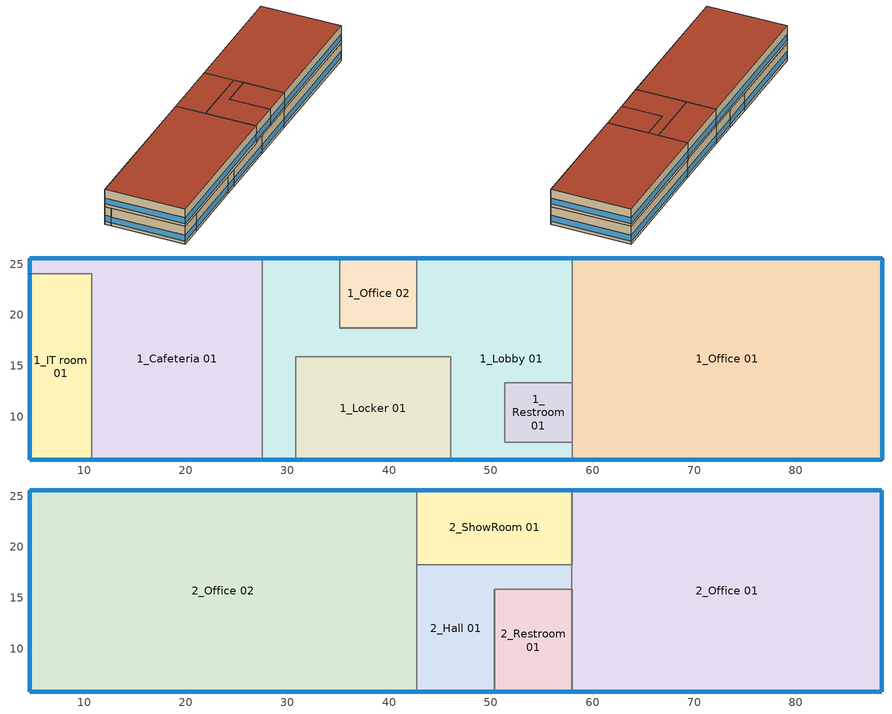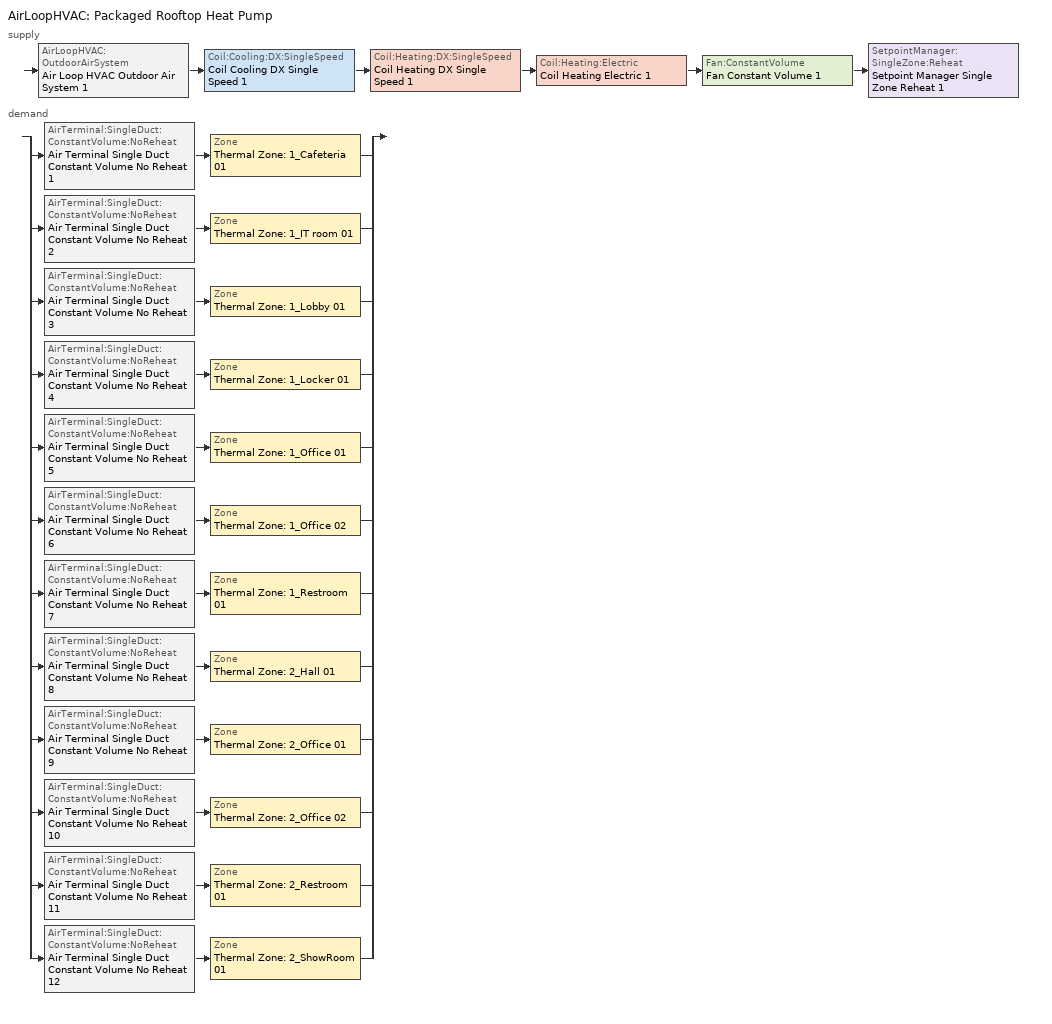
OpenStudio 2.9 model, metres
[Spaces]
1_Cafeteria 01
 floor ground: 27.5,25.58 27.5,5.77 10.73,5.77 10.73,24.06 4.64,24.06 4.64,25.58 z0
 wall outside: 10.73,5.77 27.5,5.77 / 27.5,25.58 4.64,25.58 4.64,24.06 z0:4.67
 wall to 1_IT room 01: 4.64,24.06 10.73,24.06 10.73,5.77 z0:4.67
 wall to 1_Lobby 01: 27.5,5.77 27.5,25.58 z0:4.67
 window: 10.76,5.77 27.47,5.77 / 27.47,25.58 4.66,25.58 z0.76:2.31; 4.64,25.56 4.64,24.09 z0.76:2.36
 roof outside: 27.5,5.77 27.5,25.58 4.64,25.58 4.64,24.06 10.73,24.06 10.73,5.77 z4.67
1_IT room 01
 floor ground: 10.73,24.06 10.73,5.77 4.64,5.77 4.64,24.06 z0
 wall outside: 4.64,24.06 4.64,5.77 10.73,5.77 z0:4.67
 window: 4.66,5.77 10.71,5.77 z0.76:2.32; 4.64,24.04 4.64,5.8 z0.76:2.31
 roof outside: 10.73,5.77 10.73,24.06 4.64,24.06 4.64,5.77 z4.67
1_Lobby 01
 floor ground: 57.98,25.58 57.98,13.37 51.37,13.37 51.37,7.47 57.98,7.47 57.98,5.77 46.04,5.77 46.04,15.88 30.8,15.88 30.8,5.77 27.5,5.77 27.5,25.58 35.12,25.58 35.12,18.73 42.74,18.73 42.74,25.58 z0
 wall outside: 46.04,5.77 57.98,5.77 / 27.5,5.77 30.8,5.77 / 35.12,25.58 27.5,25.58 / 57.98,25.58 42.74,25.58 z0:4.67
 wall to 1_Locker 01: 30.8,5.77 30.8,15.88 46.04,15.88 46.04,5.77 z0:4.67
 wall to 1_Office 02: 42.74,25.58 42.74,18.73 35.12,18.73 35.12,25.58 z0:4.67
 wall to 1_Office 01: 57.98,13.37 57.98,25.58 / 57.98,5.77 57.98,7.47 z0:4.67
 wall to 1_Restroom 01: 57.98,7.47 51.37,7.47 51.37,13.37 57.98,13.37 z0:4.67
 window: 57.95,25.58 42.76,25.58 / 46.07,5.77 57.95,5.77 / 35.09,25.58 27.52,25.58 z0.76:2.31; 27.52,5.77 30.78,5.77 z0.76:2.33
 roof outside: 57.98,5.77 57.98,7.47 51.37,7.47 51.37,13.37 57.98,13.37 57.98,25.58 42.74,25.58 42.74,18.73 35.12,18.73 35.12,25.58 27.5,25.58 27.5,5.77 30.8,5.77 30.8,15.88 46.04,15.88 46.04,5.77 z4.67
1_Locker 01
 floor ground: 46.04,15.88 46.04,5.77 30.8,5.77 30.8,15.88 z0
 wall outside: 30.8,5.77 46.04,5.77 z0:4.67
 window: 30.83,5.77 46.02,5.77 z0.76:2.31
 roof outside: 46.04,5.77 46.04,15.88 30.8,15.88 30.8,5.77 z4.67
1_Office 01
 floor ground: 88.46,25.58 88.46,5.77 57.98,5.77 57.98,25.58 z0
 wall outside: 57.98,5.77 88.46,5.77 88.46,25.58 57.98,25.58 z0:4.67
 wall to 1_Restroom 01: 57.98,13.37 57.98,7.47 z0:4.67
 window: 88.43,25.58 58,25.58 / 58,5.77 88.43,5.77 z0.76:2.3; 88.46,5.8 88.46,25.56 z0.76:2.31
1_Restroom 01
 floor ground: 57.98,13.37 57.98,7.47 51.37,7.47 51.37,13.37 z0
 roof outside: 57.98,7.47 57.98,13.37 51.37,13.37 51.37,7.47 z4.67
1_Office 02
 floor ground: 42.74,25.58 42.74,18.73 35.12,18.73 35.12,25.58 z0
 wall outside: 42.74,25.58 35.12,25.58 z0:4.67
 window: 42.71,25.58 35.14,25.58 z0.76:2.31
 roof outside: 42.74,18.73 42.74,25.58 35.12,25.58 35.12,18.73 z4.67
2_Office 02
 floor ground: 42.74,25.58 42.74,5.77 4.64,5.77 4.64,25.58 z4.67
 wall outside: 42.74,25.58 4.64,25.58 4.64,5.77 42.74,5.77 z4.67:9.25
 wall to 2_ShowRoom 01: 42.74,18.27 42.74,25.58 z4.67:9.25
 wall to 2_Hall 01: 42.74,5.77 42.74,18.27 z4.67:9.25
 window: 4.64,25.56 4.64,5.8 z5.43:6.95; 4.66,5.77 42.71,5.77 / 42.71,25.58 4.66,25.58 z5.43:6.94
 roof outside: 42.74,5.77 42.74,25.58 4.64,25.58 4.64,5.77 z9.25
2_Hall 01
 floor ground: 57.98,18.27 57.98,15.83 50.36,15.83 50.36,5.77 42.74,5.77 42.74,18.27 z4.67
 wall outside: 42.74,5.77 50.36,5.77 z4.67:9.25
 wall to 2_ShowRoom 01: 57.98,18.27 42.74,18.27 z4.67:9.25
 wall to 2_Office 01: 57.98,15.83 57.98,18.27 z4.67:9.25
 wall to 2_Restroom 01: 50.36,5.77 50.36,15.83 57.98,15.83 z4.67:9.25
 window: 42.76,5.77 50.33,5.77 z5.43:6.95
 roof outside: 50.36,5.77 50.36,15.83 57.98,15.83 57.98,18.27 42.74,18.27 42.74,5.77 z9.25
2_Restroom 01
 floor ground: 57.98,15.83 57.98,5.77 50.36,5.77 50.36,15.83 z4.67
 wall outside: 50.36,5.77 57.98,5.77 z4.67:9.25
 wall to 2_Office 01: 57.98,5.77 57.98,15.83 z4.67:9.25
 window: 50.38,5.77 57.95,5.77 z5.43:6.95
 roof outside: 57.98,5.77 57.98,15.83 50.36,15.83 50.36,5.77 z9.25
2_Office 01
 floor to 1_Office 01: 88.46,25.58 88.46,5.77 57.98,5.77 57.98,25.58 z4.67
 wall outside: 57.98,5.77 88.46,5.77 88.46,25.58 57.98,25.58 z4.67:9.25
 wall to 2_ShowRoom 01: 57.98,25.58 57.98,18.27 z4.67:9.25
 window: 88.46,5.8 88.46,25.56 z5.43:6.95; 58,5.77 88.43,5.77 / 88.43,25.58 58,25.58 z5.43:6.94
 roof outside: 88.46,5.77 88.46,25.58 57.98,25.58 57.98,5.77 z9.25
2_ShowRoom 01
 floor ground: 57.98,25.58 57.98,18.27 42.74,18.27 42.74,25.58 z4.67
 wall outside: 57.98,25.58 42.74,25.58 z4.67:9.25
 window: 57.95,25.58 42.76,25.58 z5.43:6.95
 roof outside: 57.98,18.27 57.98,25.58 42.74,25.58 42.74,18.27 z9.25
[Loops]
AirLoopHVAC 'Packaged Rooftop Heat Pump'
 supply: AirLoopHVAC:OutdoorAirSystem 'Air Loop HVAC Outdoor Air System 1' > Coil:Cooling:DX:SingleSpeed 'Coil Cooling DX Single Speed 1' > Coil:Heating:DX:SingleSpeed 'Coil Heating DX Single Speed 1' > Coil:Heating:Electric 'Coil Heating Electric 1' > Fan:ConstantVolume 'Fan Constant Volume 1' > SetpointManager:SingleZone:Reheat 'Setpoint Manager Single Zone Reheat 1'
 demand: split
  | AirTerminal:SingleDuct:ConstantVolume:NoReheat 'Air Terminal Single Duct Constant Volume No Reheat 1' > Zone 'Thermal Zone: 1_Cafeteria 01'
  | AirTerminal:SingleDuct:ConstantVolume:NoReheat 'Air Terminal Single Duct Constant Volume No Reheat 2' > Zone 'Thermal Zone: 1_IT room 01'
  | AirTerminal:SingleDuct:ConstantVolume:NoReheat 'Air Terminal Single Duct Constant Volume No Reheat 3' > Zone 'Thermal Zone: 1_Lobby 01'
  | AirTerminal:SingleDuct:ConstantVolume:NoReheat 'Air Terminal Single Duct Constant Volume No Reheat 4' > Zone 'Thermal Zone: 1_Locker 01'
  | AirTerminal:SingleDuct:ConstantVolume:NoReheat 'Air Terminal Single Duct Constant Volume No Reheat 5' > Zone 'Thermal Zone: 1_Office 01'
  | AirTerminal:SingleDuct:ConstantVolume:NoReheat 'Air Terminal Single Duct Constant Volume No Reheat 6' > Zone 'Thermal Zone: 1_Office 02'
  | AirTerminal:SingleDuct:ConstantVolume:NoReheat 'Air Terminal Single Duct Constant Volume No Reheat 7' > Zone 'Thermal Zone: 1_Restroom 01'
  | AirTerminal:SingleDuct:ConstantVolume:NoReheat 'Air Terminal Single Duct Constant Volume No Reheat 8' > Zone 'Thermal Zone: 2_Hall 01'
  | AirTerminal:SingleDuct:ConstantVolume:NoReheat 'Air Terminal Single Duct Constant Volume No Reheat 9' > Zone 'Thermal Zone: 2_Office 01'
  | AirTerminal:SingleDuct:ConstantVolume:NoReheat 'Air Terminal Single Duct Constant Volume No Reheat 10' > Zone 'Thermal Zone: 2_Office 02'
  | AirTerminal:SingleDuct:ConstantVolume:NoReheat 'Air Terminal Single Duct Constant Volume No Reheat 11' > Zone 'Thermal Zone: 2_Restroom 01'
  | AirTerminal:SingleDuct:ConstantVolume:NoReheat 'Air Terminal Single Duct Constant Volume No Reheat 12' > Zone 'Thermal Zone: 2_ShowRoom 01'
[Building]
Building 1: Space Type=189.1-2009 - Office - ClosedOffice - CZ1-3 1; Default Construction Set=189.1-2009 - CZ5 - Office
[Site]
Columbia Metro Arpt: Latitude {deg}=33.95; Longitude {deg}=-81.12; Time Zone {hr}=-5; Elevation {m}=65
[ClimateZones]
Climate Zone Institution Name 1=ASHRAE; Climate Zone Document Name 1=ANSI/ASHRAE Standard 169; Climate Zone Document Year 1=2006; Climate Zone Institution Name 2=CEC; Climate Zone Document Name 2=California Climate Zone Descriptions; Climate Zone Document Year 2=1995
[SizingPeriod:DesignDay] Barometric Pressure {Pa}=100547; Sky Clearness=0; Rain Indicator=0; Snow Indicator=0; Day of Month=21; Daylight Saving Time Indicator=0; Dry-Bulb Temperature Range Modifier Type=DefaultMultipliers
Name | Maximum Dry-Bulb Temperature {C} | Daily Dry-Bulb Temperature Range {deltaC} | Humidity Indicating Conditions at Maximum Dry-Bulb | Wind Speed {m/s} | Wind Direction {deg} | Month | Day Type | Humidity Indicating Type | Solar Model Indicator | ASHRAE Taub | ASHRAE Taud
Columbia Metro Arpt Ann Htg 99.6% Condns DB | -5.5 | 0 | -5.5 | 1.9 | 270 | 1 | WinterDesignDay | Wetbulb | ASHRAEClearSky
Columbia Metro Arpt Ann Hum_n 99.6% Condns DP=>MCDB | 0.6 | 0 | -14.9 | 1.9 | 270 | 1 | WinterDesignDay | Dewpoint | ASHRAEClearSky
Columbia Metro Arpt Ann Htg Wind 99.6% Condns WS=>MCDB | 9.5 | 0 | 9.5 | 10.6 | 270 | 1 | WinterDesignDay | Wetbulb | ASHRAEClearSky
Columbia Metro Arpt Ann Clg .4% Condns DB=>MWB | 36.1 | 11.1 | 24.1 | 3.9 | 240 | 7 | SummerDesignDay | Wetbulb | ASHRAETau | 0.566 | 1.764
Columbia Metro Arpt Ann Clg .4% Condns WB=>MDB | 32.2 | 11.1 | 25.8 | 3.9 | 240 | 7 | SummerDesignDay | Wetbulb | ASHRAETau | 0.566 | 1.764
Columbia Metro Arpt Ann Clg .4% Condns DP=>MDB | 27.8 | 11.1 | 24.2 | 3.9 | 240 | 7 | SummerDesignDay | Dewpoint | ASHRAETau | 0.566 | 1.764
Columbia Metro Arpt Ann Clg .4% Condns Enth=>MDB | 32.5 | 11.1 | 79700 | 3.9 | 240 | 7 | SummerDesignDay | Enthalpy | ASHRAETau | 0.566 | 1.764
[DefaultConstructionSet] Interior Partition Construction=Interior Partition
Name | Default Exterior Surface Constructions | Default Interior Surface Constructions | Default Ground Contact Surface Constructions | Default Exterior SubSurface Constructions | Default Interior SubSurface Constructions
189.1-2009 - CZ1 - Office | Default Surface Constructions 1 | Default Surface Constructions 2 | Default Surface Constructions 3 | Default Sub Surface Constructions 1 | Default Sub Surface Constructions 2
189.1-2009 - CZ5 - Office | Default Surface Constructions 13 | Default Surface Constructions 14 | Default Surface Constructions 15 | Default Sub Surface Constructions 9 | Default Sub Surface Constructions 10
[DefaultSurfaceConstructions]
Name | Floor Construction | Wall Construction | Roof Ceiling Construction
Default Surface Constructions 1 | ExtSlabCarpet 4in ClimateZone 1-8 | ASHRAE 189.1-2009 ExtWall Mass ClimateZone 1 | ASHRAE 189.1-2009 ExtRoof IEAD ClimateZone 1
Default Surface Constructions 2; Default Surface Constructions 14 | Interior Floor | Interior Wall | Interior Ceiling
Default Surface Constructions 3; Default Surface Constructions 15 | ExtSlabCarpet 4in ClimateZone 1-8 | ExtSlabCarpet 4in ClimateZone 1-8 | ExtSlabCarpet 4in ClimateZone 1-8
Default Surface Constructions 13 | ExtSlabCarpet 4in ClimateZone 1-8 | ASHRAE 189.1-2009 ExtWall Mass ClimateZone 5 | ASHRAE 189.1-2009 ExtRoof IEAD ClimateZone 2-5
[Construction]
ExtSlabCarpet 4in ClimateZone 1-8: MAT-CC05 4 HW CONCRETE, CP02 CARPET PAD
ASHRAE 189.1-2009 ExtWall Mass ClimateZone 1: 1IN Stucco, 8IN Concrete HW, Wall Insulation [31], 1/2IN Gypsum
ASHRAE 189.1-2009 ExtRoof IEAD ClimateZone 1: Roof Membrane, Roof Insulation [18], Metal Decking
Interior Floor: F16 Acoustic tile, F05 Ceiling air space resistance, M11 100mm lightweight concrete
Interior Wall: G01a 19mm gypsum board, F04 Wall air space resistance, G01a 19mm gypsum board
Interior Ceiling: M11 100mm lightweight concrete, F05 Ceiling air space resistance, F16 Acoustic tile
ASHRAE 189.1-2009 ExtWindow ClimateZone 1: Theoretical Glass [167]
Exterior Door: F08 Metal surface, I01 25mm insulation board
Interior Window: Clear 3mm
Interior Door; Interior Partition: G05 25mm wood
ASHRAE 189.1-2009 ExtRoof IEAD ClimateZone 2-5: Roof Membrane, Roof Insulation [21], Metal Decking
ASHRAE 189.1-2009 ExtWindow ClimateZone 4-5: Theoretical Glass [207]
ASHRAE 189.1-2009 ExtWall Mass ClimateZone 5: 1IN Stucco, 8IN Concrete HW, Wall Insulation [40], 1/2IN Gypsum
[Material] Thermal Absorptance=0.9
Name | Roughness | Thickness {m} | Conductivity {W/m-K} | Density {kg/m3} | Specific Heat {J/kg-K} | Solar Absorptance | Visible Absorptance
MAT-CC05 4 HW CONCRETE | Rough | 0.1016 | 1.311 | 2240 | 836.8 | 0.85 | 0.85
1IN Stucco | Smooth | 0.0253 | 0.6918 | 1858 | 837 | 0.92 | 0.92
8IN Concrete HW | MediumRough | 0.2033 | 1.7296 | 2243 | 837 | 0.65 | 0.65
Wall Insulation [31] | MediumRough | 0.0337 | 0.0432 | 91 | 837 | 0.5 | 0.5
1/2IN Gypsum | Smooth | 0.0127 | 0.16 | 784.9 | 830 | 0.4 | 0.4
Roof Membrane | VeryRough | 0.0095 | 0.16 | 1121.29 | 1460 | 0.7 | 0.7
Roof Insulation [18] | MediumRough | 0.1693 | 0.049 | 265 | 836.8 | 0.7 | 0.7
Metal Decking | MediumSmooth | 0.0015 | 45.006 | 7680 | 418.4 | 0.6 | 0.6
F16 Acoustic tile | MediumSmooth | 0.0191 | 0.06 | 368 | 590 | 0.3 | 0.3
M11 100mm lightweight concrete | MediumRough | 0.1016 | 0.53 | 1280 | 840 | 0.5 | 0.5
G01a 19mm gypsum board | MediumSmooth | 0.019 | 0.16 | 800 | 1090 | 0.4 | 0.4
F08 Metal surface | Smooth | 0.0008 | 45.28 | 7824 | 500 | 0.7 | 0.7
I01 25mm insulation board | MediumRough | 0.0254 | 0.03 | 43 | 1210 | 0.6 | 0.6
G05 25mm wood | MediumSmooth | 0.0254 | 0.15 | 608 | 1630 | 0.5 | 0.5
Roof Insulation [21] | MediumRough | 0.2105 | 0.049 | 265 | 836.8 | 0.7 | 0.7
Wall Insulation [40] | MediumRough | 0.0794 | 0.0432 | 91 | 837 | 0.5 | 0.5
[Material:NoMass]
CP02 CARPET PAD: Roughness=Smooth; Thermal Resistance {m2-K/W}=0.1; Thermal Absorptance=0.9; Solar Absorptance=0.8; Visible Absorptance=0.8
[Material:AirGap]
Name | Thermal Resistance {m2-K/W}
F05 Ceiling air space resistance | 0.18
F04 Wall air space resistance | 0.15
[DefaultSubSurfaceConstructions]
Name | Fixed Window Construction | Operable Window Construction | Door Construction | Tubular Daylight Dome Construction | Tubular Daylight Diffuser Construction
Default Sub Surface Constructions 1 | ASHRAE 189.1-2009 ExtWindow ClimateZone 1 | ASHRAE 189.1-2009 ExtWindow ClimateZone 1 | Exterior Door | Interior Window | Interior Window
Default Sub Surface Constructions 2; Default Sub Surface Constructions 10 | Interior Window | Interior Window | Interior Door
Default Sub Surface Constructions 9 | ASHRAE 189.1-2009 ExtWindow ClimateZone 4-5 | ASHRAE 189.1-2009 ExtWindow ClimateZone 4-5 | Exterior Door | Interior Window | Interior Window
[WindowMaterial:Glazing] Optical Data Type=SpectralAverage; Thickness {m}=0.003; Back Side Solar Reflectance at Normal Incidence=0; Back Side Visible Reflectance at Normal Incidence=0; Infrared Transmittance at Normal Incidence=0; Dirt Correction Factor for Solar and Visible Transmittance=1; Solar Diffusing=No
Name | Solar Transmittance at Normal Incidence | Front Side Solar Reflectance at Normal Incidence | Visible Transmittance at Normal Incidence | Front Side Visible Reflectance at Normal Incidence | Front Side Infrared Hemispherical Emissivity | Back Side Infrared Hemispherical Emissivity | Conductivity {W/m-K}
Theoretical Glass [167] | 0.2374 | 0.7126 | 0.2512 | 0.6988 | 0.985 | 0.985 | 2.1073
Clear 3mm | 0.837 | 0.075 | 0.898 | 0.081 | 0.84 | 0.84 | 0.9
Theoretical Glass [207] | 0.3311 | 0.6189 | 0.44 | 0.51 | 0.9 | 0.9 | 0.0133
[WindowMaterial:Blind]
Window Material Blind 1: Slat Width {m}=0.025; Slat Separation {m}=0.01875; Front Side Slat Beam Solar Reflectance=0.5; Back Side Slat Beam Solar Reflectance=0.5; Front Side Slat Diffuse Solar Reflectance=0.5; Back Side Slat Diffuse Solar Reflectance=0.5; Slat Beam Visible Transmittance=0
[SpaceType] Standards Building Type=Office
Name | Default Schedule Set | Design Specification Outdoor Air Object | Standards Space Type
189.1-2009 - Office - BreakRoom - CZ1-3 | 189.1-2009 - Office - BreakRoom - CZ1-3 Schedule Set | 189.1-2009 - Office - BreakRoom - CZ1-3 Ventilation | BreakRoom
189.1-2009 - Office - ClosedOffice - CZ1-3; 189.1-2009 - Office - ClosedOffice - CZ1-3 1 | 189.1-2009 - Office - ClosedOffice - CZ1-3 Schedule Set | 189.1-2009 - Office - ClosedOffice - CZ1-3 Ventilation | ClosedOffice
189.1-2009 - Office - Conference - CZ1-3 | 189.1-2009 - Office - Conference - CZ1-3 Schedule Set | 189.1-2009 - Office - Conference - CZ1-3 Ventilation | Conference
189.1-2009 - Office - Corridor - CZ1-3 | 189.1-2009 - Office - Corridor - CZ1-3 Schedule Set | 189.1-2009 - Office - Corridor - CZ1-3 Ventilation | Corridor
189.1-2009 - Office - IT_Room - CZ1-3 | 189.1-2009 - Office - IT_Room - CZ1-3 Schedule Set | 189.1-2009 - Office - IT_Room - CZ1-3 Ventilation | IT_Room
189.1-2009 - Office - Lobby - CZ1-3 | 189.1-2009 - Office - Lobby - CZ1-3 Schedule Set | 189.1-2009 - Office - Lobby - CZ1-3 Ventilation | Lobby
189.1-2009 - Office - OpenOffice - CZ1-3 | 189.1-2009 - Office - OpenOffice - CZ1-3 Schedule Set | 189.1-2009 - Office - OpenOffice - CZ1-3 Ventilation | OpenOffice
189.1-2009 - Office - Restroom - CZ1-3 | 189.1-2009 - Office - Restroom - CZ1-3 Schedule Set | 189.1-2009 - Office - Restroom - CZ1-3 Ventilation | Restroom
189.1-2009 - Office - Vending - CZ1-3 | 189.1-2009 - Office - Vending - CZ1-3 Schedule Set | 189.1-2009 - Office - Vending - CZ1-3 Ventilation | Vending
[DefaultScheduleSet] People Activity Level Schedule=Office Activity; Lighting Schedule=Office Bldg Light; Electric Equipment Schedule=Office Bldg Equip; Infiltration Schedule=Office Infil Quarter On
Name | Number of People Schedule
189.1-2009 - Office - BreakRoom - CZ1-3 Schedule Set; 189.1-2009 - Office - Conference - CZ1-3 Schedule Set; 189.1-2009 - Office - IT_Room - CZ1-3 Schedule Set; 189.1-2009 - Office - Lobby - CZ1-3 Schedule Set; 189.1-2009 - Office - Restroom - CZ1-3 Schedule Set; 189.1-2009 - Office - Vending - CZ1-3 Schedule Set | Office Misc Occ
189.1-2009 - Office - ClosedOffice - CZ1-3 Schedule Set; 189.1-2009 - Office - Corridor - CZ1-3 Schedule Set; 189.1-2009 - Office - OpenOffice - CZ1-3 Schedule Set | Office Work Occ
[Lights:Definition] Design Level Calculation Method=Watts/Area
Name | Watts per Space Floor Area {W/m2}
189.1-2009 - Office - BreakRoom - CZ1-3 Lights Definition | 11.625
189.1-2009 - Office - ClosedOffice - CZ1-3 Lights Definition; 189.1-2009 - Office - IT_Room - CZ1-3 Lights Definition; 189.1-2009 - Office - OpenOffice - CZ1-3 Lights Definition | 10.6563
189.1-2009 - Office - Conference - CZ1-3 Lights Definition; 189.1-2009 - Office - Lobby - CZ1-3 Lights Definition | 12.5938
189.1-2009 - Office - Corridor - CZ1-3 Lights Definition; 189.1-2009 - Office - Vending - CZ1-3 Lights Definition | 4.84376
189.1-2009 - Office - Restroom - CZ1-3 Lights Definition | 8.71877
[Lights]
Name | Lights Definition | Space or SpaceType
189.1-2009 - Office - BreakRoom - CZ1-3 Lights | 189.1-2009 - Office - BreakRoom - CZ1-3 Lights Definition | 189.1-2009 - Office - BreakRoom - CZ1-3
189.1-2009 - Office - ClosedOffice - CZ1-3 Lights | 189.1-2009 - Office - ClosedOffice - CZ1-3 Lights Definition | 189.1-2009 - Office - ClosedOffice - CZ1-3
189.1-2009 - Office - Conference - CZ1-3 Lights | 189.1-2009 - Office - Conference - CZ1-3 Lights Definition | 189.1-2009 - Office - Conference - CZ1-3
189.1-2009 - Office - Corridor - CZ1-3 Lights | 189.1-2009 - Office - Corridor - CZ1-3 Lights Definition | 189.1-2009 - Office - Corridor - CZ1-3
189.1-2009 - Office - IT_Room - CZ1-3 Lights | 189.1-2009 - Office - IT_Room - CZ1-3 Lights Definition | 189.1-2009 - Office - IT_Room - CZ1-3
189.1-2009 - Office - Lobby - CZ1-3 Lights | 189.1-2009 - Office - Lobby - CZ1-3 Lights Definition | 189.1-2009 - Office - Lobby - CZ1-3
189.1-2009 - Office - OpenOffice - CZ1-3 Lights | 189.1-2009 - Office - OpenOffice - CZ1-3 Lights Definition | 189.1-2009 - Office - OpenOffice - CZ1-3
189.1-2009 - Office - Restroom - CZ1-3 Lights | 189.1-2009 - Office - Restroom - CZ1-3 Lights Definition | 189.1-2009 - Office - Restroom - CZ1-3
189.1-2009 - Office - Vending - CZ1-3 Lights | 189.1-2009 - Office - Vending - CZ1-3 Lights Definition | 189.1-2009 - Office - Vending - CZ1-3
189.1-2009 - Office - ClosedOffice - CZ1-3 Lights 1 | 189.1-2009 - Office - ClosedOffice - CZ1-3 Lights Definition | 189.1-2009 - Office - ClosedOffice - CZ1-3 1
[DesignSpecification:OutdoorAir] Outdoor Air Method=Sum
Name | Outdoor Air Flow per Person {m3/s-person} | Outdoor Air Flow per Floor Area {m3/s-m2}
189.1-2009 - Office - BreakRoom - CZ1-3 Ventilation; 189.1-2009 - Office - Lobby - CZ1-3 Ventilation | 0.00707921
189.1-2009 - Office - ClosedOffice - CZ1-3 Ventilation; 189.1-2009 - Office - Conference - CZ1-3 Ventilation; 189.1-2009 - Office - OpenOffice - CZ1-3 Ventilation | 0.00943895
189.1-2009 - Office - Corridor - CZ1-3 Ventilation; 189.1-2009 - Office - IT_Room - CZ1-3 Ventilation; 189.1-2009 - Office - Vending - CZ1-3 Ventilation |  | 0.000254
189.1-2009 - Office - Restroom - CZ1-3 Ventilation |  | 0.0048768
[People:Definition] Number of People Calculation Method=People/Area; Fraction Radiant=0.3
Name | People per Space Floor Area {person/m2}
189.1-2009 - Office - BreakRoom - CZ1-3 People Definition; 189.1-2009 - Office - Conference - CZ1-3 People Definition | 0.538196
189.1-2009 - Office - ClosedOffice - CZ1-3 People Definition | 0.0511286
189.1-2009 - Office - Corridor - CZ1-3 People Definition; 189.1-2009 - Office - Vending - CZ1-3 People Definition | 0.0107639
189.1-2009 - Office - IT_Room - CZ1-3 People Definition | 0.0538196
189.1-2009 - Office - Lobby - CZ1-3 People Definition; 189.1-2009 - Office - Restroom - CZ1-3 People Definition | 0.107639
189.1-2009 - Office - OpenOffice - CZ1-3 People Definition | 0.0565105
[People]
Name | People Definition | Space or SpaceType | Multiplier
189.1-2009 - Office - BreakRoom - CZ1-3 People | 189.1-2009 - Office - BreakRoom - CZ1-3 People Definition | 189.1-2009 - Office - BreakRoom - CZ1-3
189.1-2009 - Office - ClosedOffice - CZ1-3 People | 189.1-2009 - Office - ClosedOffice - CZ1-3 People Definition | 189.1-2009 - Office - ClosedOffice - CZ1-3
189.1-2009 - Office - Conference - CZ1-3 People | 189.1-2009 - Office - Conference - CZ1-3 People Definition | 189.1-2009 - Office - Conference - CZ1-3
189.1-2009 - Office - Corridor - CZ1-3 People | 189.1-2009 - Office - Corridor - CZ1-3 People Definition | 189.1-2009 - Office - Corridor - CZ1-3
189.1-2009 - Office - IT_Room - CZ1-3 People | 189.1-2009 - Office - IT_Room - CZ1-3 People Definition | 189.1-2009 - Office - IT_Room - CZ1-3
189.1-2009 - Office - Lobby - CZ1-3 People | 189.1-2009 - Office - Lobby - CZ1-3 People Definition | 189.1-2009 - Office - Lobby - CZ1-3
189.1-2009 - Office - OpenOffice - CZ1-3 People | 189.1-2009 - Office - OpenOffice - CZ1-3 People Definition | 189.1-2009 - Office - OpenOffice - CZ1-3
189.1-2009 - Office - Restroom - CZ1-3 People | 189.1-2009 - Office - Restroom - CZ1-3 People Definition | 189.1-2009 - Office - Restroom - CZ1-3
189.1-2009 - Office - Vending - CZ1-3 People | 189.1-2009 - Office - Vending - CZ1-3 People Definition | 189.1-2009 - Office - Vending - CZ1-3
189.1-2009 - Office - ClosedOffice - CZ1-3 People 1 | 189.1-2009 - Office - ClosedOffice - CZ1-3 People Definition | 189.1-2009 - Office - ClosedOffice - CZ1-3 1 | 1
[SpaceInfiltration:DesignFlowRate] Design Flow Rate Calculation Method=Flow/ExteriorArea; Flow per Exterior Surface Area {m3/s-m2}=0.00030226
Name | Space or SpaceType
189.1-2009 - Office - BreakRoom - CZ1-3 Infiltration | 189.1-2009 - Office - BreakRoom - CZ1-3
189.1-2009 - Office - ClosedOffice - CZ1-3 Infiltration | 189.1-2009 - Office - ClosedOffice - CZ1-3
189.1-2009 - Office - Conference - CZ1-3 Infiltration | 189.1-2009 - Office - Conference - CZ1-3
189.1-2009 - Office - Corridor - CZ1-3 Infiltration | 189.1-2009 - Office - Corridor - CZ1-3
189.1-2009 - Office - IT_Room - CZ1-3 Infiltration | 189.1-2009 - Office - IT_Room - CZ1-3
189.1-2009 - Office - Lobby - CZ1-3 Infiltration | 189.1-2009 - Office - Lobby - CZ1-3
189.1-2009 - Office - OpenOffice - CZ1-3 Infiltration | 189.1-2009 - Office - OpenOffice - CZ1-3
189.1-2009 - Office - Restroom - CZ1-3 Infiltration | 189.1-2009 - Office - Restroom - CZ1-3
189.1-2009 - Office - Vending - CZ1-3 Infiltration | 189.1-2009 - Office - Vending - CZ1-3
189.1-2009 - Office - ClosedOffice - CZ1-3 Infiltration 1 | 189.1-2009 - Office - ClosedOffice - CZ1-3 1
[ElectricEquipment:Definition] Design Level Calculation Method=Watts/Area
Name | Watts per Space Floor Area {W/m2}
189.1-2009 - Office - BreakRoom - CZ1-3 Electric Equipment Definition | 48.007
189.1-2009 - Office - ClosedOffice - CZ1-3 Electric Equipment Definition | 6.8889
189.1-2009 - Office - Conference - CZ1-3 Electric Equipment Definition | 3.98265
189.1-2009 - Office - Corridor - CZ1-3 Electric Equipment Definition | 1.72223
189.1-2009 - Office - IT_Room - CZ1-3 Electric Equipment Definition | 16.7917
189.1-2009 - Office - Lobby - CZ1-3 Electric Equipment Definition; 189.1-2009 - Office - Restroom - CZ1-3 Electric Equipment Definition | 0.753474
189.1-2009 - Office - OpenOffice - CZ1-3 Electric Equipment Definition | 7.64238
189.1-2009 - Office - Vending - CZ1-3 Electric Equipment Definition | 41.4411
[ElectricEquipment]
Name | Electric Equipment Definition | Space or SpaceType
189.1-2009 - Office - BreakRoom - CZ1-3 Electric Equipment | 189.1-2009 - Office - BreakRoom - CZ1-3 Electric Equipment Definition | 189.1-2009 - Office - BreakRoom - CZ1-3
189.1-2009 - Office - ClosedOffice - CZ1-3 Electric Equipment | 189.1-2009 - Office - ClosedOffice - CZ1-3 Electric Equipment Definition | 189.1-2009 - Office - ClosedOffice - CZ1-3
189.1-2009 - Office - Conference - CZ1-3 Electric Equipment | 189.1-2009 - Office - Conference - CZ1-3 Electric Equipment Definition | 189.1-2009 - Office - Conference - CZ1-3
189.1-2009 - Office - Corridor - CZ1-3 Electric Equipment | 189.1-2009 - Office - Corridor - CZ1-3 Electric Equipment Definition | 189.1-2009 - Office - Corridor - CZ1-3
189.1-2009 - Office - IT_Room - CZ1-3 Electric Equipment | 189.1-2009 - Office - IT_Room - CZ1-3 Electric Equipment Definition | 189.1-2009 - Office - IT_Room - CZ1-3
189.1-2009 - Office - Lobby - CZ1-3 Electric Equipment | 189.1-2009 - Office - Lobby - CZ1-3 Electric Equipment Definition | 189.1-2009 - Office - Lobby - CZ1-3
189.1-2009 - Office - OpenOffice - CZ1-3 Electric Equipment | 189.1-2009 - Office - OpenOffice - CZ1-3 Electric Equipment Definition | 189.1-2009 - Office - OpenOffice - CZ1-3
189.1-2009 - Office - Restroom - CZ1-3 Electric Equipment | 189.1-2009 - Office - Restroom - CZ1-3 Electric Equipment Definition | 189.1-2009 - Office - Restroom - CZ1-3
189.1-2009 - Office - Vending - CZ1-3 Electric Equipment | 189.1-2009 - Office - Vending - CZ1-3 Electric Equipment Definition | 189.1-2009 - Office - Vending - CZ1-3
189.1-2009 - Office - ClosedOffice - CZ1-3 Electric Equipment 1 | 189.1-2009 - Office - ClosedOffice - CZ1-3 Electric Equipment Definition | 189.1-2009 - Office - ClosedOffice - CZ1-3 1
[ThermostatSetpoint:DualSetpoint] Heating Setpoint Temperature Schedule=Large Office HtgSetp; Cooling Setpoint Temperature Schedule=Large Office ClgSetp
Thermal Zone: 1_Office 01 Thermostat 1; Thermostat Setpoint Dual Setpoint 1; Thermostat Setpoint Dual Setpoint 2; Thermostat Setpoint Dual Setpoint 3; Thermostat Setpoint Dual Setpoint 4; Thermostat Setpoint Dual Setpoint 5; Thermostat Setpoint Dual Setpoint 6; Thermostat Setpoint Dual Setpoint 7; Thermostat Setpoint Dual Setpoint 8; Thermostat Setpoint Dual Setpoint 9; Thermostat Setpoint Dual Setpoint 10; Thermostat Setpoint Dual Setpoint 11
[ShadingControl]
Shading Control 1: Shading Type=InteriorBlind; Shading Device Material=Window Material Blind 1
[BuildingStory] Nominal Z Coordinate {m}=0
Name | Nominal Floor to Floor Height {m}
Building Story 1 | 4.6736
Building Story 2 | 4.572
[Space] Default Construction Set=189.1-2009 - CZ1 - Office
Name | Space Type | Building Story | Thermal Zone
1_Cafeteria 01 | 189.1-2009 - Office - Vending - CZ1-3 | Building Story 1 | Thermal Zone: 1_Cafeteria 01
1_IT room 01 | 189.1-2009 - Office - IT_Room - CZ1-3 | Building Story 1 | Thermal Zone: 1_IT room 01
1_Lobby 01 | 189.1-2009 - Office - Lobby - CZ1-3 | Building Story 1 | Thermal Zone: 1_Lobby 01
1_Locker 01 | 189.1-2009 - Office - BreakRoom - CZ1-3 | Building Story 1 | Thermal Zone: 1_Locker 01
1_Office 01 | 189.1-2009 - Office - OpenOffice - CZ1-3 | Building Story 1 | Thermal Zone: 1_Office 01
1_Restroom 01 | 189.1-2009 - Office - Restroom - CZ1-3 | Building Story 1 | Thermal Zone: 1_Restroom 01
1_Office 02 | 189.1-2009 - Office - ClosedOffice - CZ1-3 | Building Story 1 | Thermal Zone: 1_Office 02
2_Office 02 | 189.1-2009 - Office - OpenOffice - CZ1-3 | Building Story 2 | Thermal Zone: 2_Office 02
2_Hall 01 | 189.1-2009 - Office - Corridor - CZ1-3 | Building Story 2 | Thermal Zone: 2_Hall 01
2_Restroom 01 | 189.1-2009 - Office - Restroom - CZ1-3 | Building Story 2 | Thermal Zone: 2_Restroom 01
2_Office 01 | 189.1-2009 - Office - OpenOffice - CZ1-3 | Building Story 2 | Thermal Zone: 2_Office 01
2_ShowRoom 01 | 189.1-2009 - Office - Conference - CZ1-3 | Building Story 2 | Thermal Zone: 2_ShowRoom 01
[ThermalZone] Use Ideal Air Loads=No
Name | Thermostat
Thermal Zone: 2_Office 02 | Thermostat Setpoint Dual Setpoint 1
Thermal Zone: 1_Cafeteria 01 | Thermostat Setpoint Dual Setpoint 6
Thermal Zone: 1_IT room 01 | Thermostat Setpoint Dual Setpoint 3
Thermal Zone: 1_Lobby 01 | Thermostat Setpoint Dual Setpoint 7
Thermal Zone: 1_Locker 01 | Thermostat Setpoint Dual Setpoint 2
Thermal Zone: 2_Hall 01 | Thermostat Setpoint Dual Setpoint 8
Thermal Zone: 1_Office 01 | Thermal Zone: 1_Office 01 Thermostat 1
Thermal Zone: 2_Office 01 | Thermostat Setpoint Dual Setpoint 9
Thermal Zone: 1_Restroom 01 | Thermostat Setpoint Dual Setpoint 10
Thermal Zone: 1_Office 02 | Thermostat Setpoint Dual Setpoint 5
Thermal Zone: 2_Restroom 01 | Thermostat Setpoint Dual Setpoint 4
Thermal Zone: 2_ShowRoom 01 | Thermostat Setpoint Dual Setpoint 11
[Sizing:Zone] Zone Cooling Design Supply Air Temperature Input Method=SupplyAirTemperature; Zone Cooling Design Supply Air Temperature {C}=14; Zone Cooling Design Supply Air Temperature Difference {deltaC}=11.11; Zone Heating Design Supply Air Temperature Input Method=SupplyAirTemperature; Zone Heating Design Supply Air Temperature {C}=40; Zone Heating Design Supply Air Temperature Difference {deltaC}=11.11; Zone Cooling Design Supply Air Humidity Ratio {kg-H2O/kg-air}=0.0085; Zone Heating Design Supply Air Humidity Ratio {kg-H2O/kg-air}=0.008; Cooling Design Air Flow Method=DesignDay; Heating Design Air Flow Method=DesignDay; Account for Dedicated Outdoor Air System=No; Dedicated Outdoor Air System Control Strategy=NeutralSupplyAir; Dedicated Outdoor Air Low Setpoint Temperature for Design {C}=autosize; Dedicated Outdoor Air High Setpoint Temperature for Design {C}=autosize
Thermal Zone: 2_Office 02; Thermal Zone: 1_Cafeteria 01; Thermal Zone: 1_IT room 01; Thermal Zone: 1_Lobby 01; Thermal Zone: 1_Locker 01; Thermal Zone: 2_Hall 01; Thermal Zone: 1_Office 01; Thermal Zone: 2_Office 01; Thermal Zone: 1_Restroom 01; Thermal Zone: 1_Office 02; Thermal Zone: 2_Restroom 01; Thermal Zone: 2_ShowRoom 01
[Zone equipment]
Thermal Zone: 2_Office 02: Air Terminal Single Duct Constant Volume No Reheat 10
Thermal Zone: 1_Cafeteria 01: Air Terminal Single Duct Constant Volume No Reheat 1
Thermal Zone: 1_IT room 01: Air Terminal Single Duct Constant Volume No Reheat 2
Thermal Zone: 1_Lobby 01: Air Terminal Single Duct Constant Volume No Reheat 3
Thermal Zone: 1_Locker 01: Air Terminal Single Duct Constant Volume No Reheat 4
Thermal Zone: 2_Hall 01: Air Terminal Single Duct Constant Volume No Reheat 8
Thermal Zone: 1_Office 01: Air Terminal Single Duct Constant Volume No Reheat 5
Thermal Zone: 2_Office 01: Air Terminal Single Duct Constant Volume No Reheat 9
Thermal Zone: 1_Restroom 01: Air Terminal Single Duct Constant Volume No Reheat 7
Thermal Zone: 1_Office 02: Air Terminal Single Duct Constant Volume No Reheat 6
Thermal Zone: 2_Restroom 01: Air Terminal Single Duct Constant Volume No Reheat 11
Thermal Zone: 2_ShowRoom 01: Air Terminal Single Duct Constant Volume No Reheat 12
[AirLoopHVAC]
Packaged Rooftop Heat Pump: Availability Schedule=Always On Discrete; Design Supply Air Flow Rate {m3/s}=AutoSize
[Sizing:System]
Packaged Rooftop Heat Pump: Type of Load to Size On=Sensible; Design Outdoor Air Flow Rate {m3/s}=Autosize; Central Heating Maximum System Air Flow Ratio=1; Preheat Design Temperature {C}=7; Preheat Design Humidity Ratio {kg-H2O/kg-Air}=0.008; Precool Design Temperature {C}=12.8; Precool Design Humidity Ratio {kg-H2O/kg-Air}=0.008; Central Cooling Design Supply Air Temperature {C}=12.8; Central Heating Design Supply Air Temperature {C}=40; Sizing Option=NonCoincident; 100% Outdoor Air in Cooling=Yes; 100% Outdoor Air in Heating=Yes; Central Cooling Design Supply Air Humidity Ratio {kg-H2O/kg-Air}=0.0085; Central Heating Design Supply Air Humidity Ratio {kg-H2O/kg-Air}=0.008; Cooling Design Air Flow Method=DesignDay; Cooling Design Air Flow Rate {m3/s}=0; Heating Design Air Flow Method=DesignDay; Heating Design Air Flow Rate {m3/s}=0; System Outdoor Air Method=ZoneSum; Zone Maximum Outdoor Air Fraction=1; Cooling Supply Air Flow Rate Per Floor Area {m3/s-m2}=0.00996765; Cooling Fraction of Autosized Cooling Supply Air Flow Rate=1; Cooling Supply Air Flow Rate Per Unit Cooling Capacity {m3/s-W}=3.94755e-05; Heating Supply Air Flow Rate Per Floor Area {m3/s-m2}=0.00996765; Heating Fraction of Autosized Heating Supply Air Flow Rate=1; Heating Fraction of Autosized Cooling Supply Air Flow Rate=1; Heating Supply Air Flow Rate Per Unit Heating Capacity {m3/s-W}=3.15882e-05; Cooling Design Capacity Method=CoolingDesignCapacity; Cooling Design Capacity {W}=autosize; Cooling Design Capacity Per Floor Area {W/m2}=234.7; Fraction of Autosized Cooling Design Capacity=1; Heating Design Capacity Method=HeatingDesignCapacity; Heating Design Capacity {W}=autosize; Heating Design Capacity Per Floor Area {W/m2}=157; Fraction of Autosized Heating Design Capacity=1; Central Cooling Capacity Control Method=OnOff
[Fan:ConstantVolume]
Fan Constant Volume 1: Availability Schedule=Always On Discrete; Pressure Rise {Pa}=500; Maximum Flow Rate {m3/s}=AutoSize
[Coil:Cooling:DX:SingleSpeed]
Coil Cooling DX Single Speed 1: Availability Schedule=Always On Discrete; Rated Total Cooling Capacity {W}=autosize; Rated Sensible Heat Ratio=autosize; Rated COP {W/W}=3; Rated Air Flow Rate {m3/s}=autosize; Rated Evaporator Fan Power Per Volume Flow Rate {W/(m3/s)}=773.3; Total Cooling Capacity Function of Temperature Curve=Curve Biquadratic 3; Total Cooling Capacity Function of Flow Fraction Curve=Curve Quadratic 4; Energy Input Ratio Function of Temperature Curve=Curve Biquadratic 4; Energy Input Ratio Function of Flow Fraction Curve=Curve Quadratic 5; Part Load Fraction Correlation Curve=Curve Quadratic 6; Condenser Type=AirCooled; Evaporative Condenser Effectiveness=0; Evaporative Condenser Air Flow Rate {m3/s}=Autosize; Evaporative Condenser Pump Rated Power Consumption {W}=Autosize; Crankcase Heater Capacity {W}=0; Maximum Outdoor Dry-Bulb Temperature for Crankcase Heater Operation {C}=0; Basin Heater Capacity {W/K}=0; Basin Heater Setpoint Temperature {C}=10
[Coil:Heating:DX:SingleSpeed]
Coil Heating DX Single Speed 1: Availability Schedule=Always On Discrete; Rated Total Heating Capacity {W}=Autosize; Rated COP {W/W}=5; Rated Air Flow Rate {m3/s}=Autosize; Rated Supply Fan Power Per Volume Flow Rate {W/(m3/s)}=773.3; Total Heating Capacity Function of Temperature Curve=Curve Cubic 1; Total Heating Capacity Function of Flow Fraction Curve=Curve Cubic 2; Energy Input Ratio Function of Temperature Curve=Curve Cubic 3; Energy Input Ratio Function of Flow Fraction Curve=Curve Quadratic 7; Part Load Fraction Correlation Curve=Curve Quadratic 8; Defrost Strategy=Resistive; Defrost Control=Timed; Defrost Time Period Fraction=0.166667; Resistive Defrost Heater Capacity {W}=2000
[Coil:Heating:Electric]
Coil Heating Electric 1: Availability Schedule=Always On Discrete
[Controller:OutdoorAir]
Controller Outdoor Air 1: Minimum Outdoor Air Flow Rate {m3/s}=0; Maximum Outdoor Air Flow Rate {m3/s}=Autosize; Economizer Control Type=NoEconomizer; Economizer Control Action Type=ModulateFlow; Economizer Maximum Limit Dry-Bulb Temperature {C}=28; Economizer Maximum Limit Enthalpy {J/kg}=64000; Economizer Minimum Limit Dry-Bulb Temperature {C}=-100; Lockout Type=NoLockout; Minimum Limit Type=FixedMinimum; Controller Mechanical Ventilation=Controller Mechanical Ventilation 1; High Humidity Control=No; Heat Recovery Bypass Control Type=BypassWhenWithinEconomizerLimits
[Controller:MechanicalVentilation]
Controller Mechanical Ventilation 1: Availability Schedule=Always On Discrete; System Outdoor Air Method=ZoneSum
[AirLoopHVAC:OutdoorAirSystem]
Air Loop HVAC Outdoor Air System 1: Controller=Controller Outdoor Air 1
[AirTerminal:SingleDuct:ConstantVolume:NoReheat] Availability Schedule=Always On Discrete; Maximum Air Flow Rate {m3/s}=AutoSize
Air Terminal Single Duct Constant Volume No Reheat 1; Air Terminal Single Duct Constant Volume No Reheat 2; Air Terminal Single Duct Constant Volume No Reheat 3; Air Terminal Single Duct Constant Volume No Reheat 4; Air Terminal Single Duct Constant Volume No Reheat 5; Air Terminal Single Duct Constant Volume No Reheat 6; Air Terminal Single Duct Constant Volume No Reheat 7; Air Terminal Single Duct Constant Volume No Reheat 8; Air Terminal Single Duct Constant Volume No Reheat 9; Air Terminal Single Duct Constant Volume No Reheat 10; Air Terminal Single Duct Constant Volume No Reheat 11; Air Terminal Single Duct Constant Volume No Reheat 12
[SetpointManager:SingleZone:Reheat]
Setpoint Manager Single Zone Reheat 1: Minimum Supply Air Temperature {C}=-99; Maximum Supply Air Temperature {C}=99; Control Zone=Thermal Zone: 1_Cafeteria 01
[Schedule:Constant]
Always On Discrete: Value=1
[Schedule:Ruleset]
Name | Default Day Schedule | Summer Design Day Schedule | Winter Design Day Schedule
Office Bldg Light | Office Bldg Light Default Schedule | Office Bldg Light Summer Design Day | Office Bldg Light Winter Design Day
Office Misc Occ | Office Bldg Occ Default Schedule 1 | Office Bldg Occ Summer Design Day 1 | Office Bldg Occ Winter Design Day 1
Office Activity | Office Activity Default Schedule | Office Activity Summer Design Day | Office Activity Winter Design Day
Office Infil Quarter On | Office Infil Quarter On Default Schedule | Office Infil Quarter On Summer Design Day | Office Infil Quarter On Winter Design Day
Office Bldg Equip | Office Bldg Equip Default Schedule | Office Bldg Equip Summer Design Day | Office Bldg Equip Winter Design Day
Office Work Occ | Office Bldg Occ Default Schedule | Office Bldg Occ Summer Design Day | Office Bldg Occ Winter Design Day
Large Office HtgSetp | Large Office HtgSetp Default Schedule | Large Office HtgSetp Summer Design Day | Large Office HtgSetp Winter Design Day
Large Office ClgSetp | Large Office ClgSetp Default Schedule | Large Office ClgSetp Summer Design Day | Large Office ClgSetp Winter Design Day
[Schedule:Day]
Office Bldg Light Default Schedule: 5, 0, 0.05, 7, 0, 0.1, 8, 0, 0.3, 17, 0, 0.9, 18, 0, 0.7, 20, 0, 0.5, 22, 0, 0.3, 23, 0, 0.1, 24, 0, 0.05
Office Bldg Light Summer Design Day; Office Infil Quarter On Rule 1 Day Schedule; Office Bldg Equip Summer Design Day: 24, 0, 1
Office Bldg Light Winter Design Day; Office Bldg Occ Winter Design Day 1; Office Bldg Occ Rule 1 Day Schedule 1; Office Bldg Equip Winter Design Day; Office Bldg Occ Winter Design Day; Office Bldg Occ Rule 1 Day Schedule: 24, 0, 0
Office Bldg Light Rule 1 Day Schedule: 24, 0, 0.05
Office Bldg Light Rule 2 Day Schedule: 6, 0, 0.05, 8, 0, 0.1, 14, 0, 0.5, 17, 0, 0.15, 24, 0, 0.05
Office Bldg Occ Default Schedule 1: 6, 0, 0, 7, 0, 0.1, 8, 0, 0.2, 20, 0, 0.4, 22, 0, 0.1, 24, 0, 0.05
Office Bldg Occ Summer Design Day 1; Office Bldg Occ Summer Design Day: 6, 0, 0, 22, 0, 1, 24, 0, 0.05
Office Bldg Occ Rule 2 Day Schedule 1: 6, 0, 0, 8, 0, 0.1, 14, 0, 0.25, 17, 0, 0.1, 24, 0, 0
Office Activity Default Schedule; Office Activity Summer Design Day; Office Activity Winter Design Day: 24, 0, 132
Office Infil Quarter On Default Schedule; Office Infil Quarter On Summer Design Day: 6, 0, 1, 22, 0, 0.25, 24, 0, 1
Office Infil Quarter On Winter Design Day; Office Infil Quarter On Rule 2 Day Schedule: 6, 0, 1, 18, 0, 0.25, 24, 0, 1
Office Bldg Equip Default Schedule: 8, 0, 0.4, 12, 0, 0.9, 13, 0, 0.8, 17, 0, 0.9, 18, 0, 0.8, 20, 0, 0.6, 22, 0, 0.5, 24, 0, 0.4
Office Bldg Equip Rule 1 Day Schedule: 24, 0, 0.3
Office Bldg Equip Rule 2 Day Schedule: 6, 0, 0.3, 8, 0, 0.4, 14, 0, 0.5, 17, 0, 0.35, 24, 0, 0.3
Office Bldg Occ Default Schedule: 6, 0, 0, 7, 0, 0.1, 8, 0, 0.2, 12, 0, 0.85, 13, 0, 0.5, 17, 0, 0.85, 18, 0, 0.7, 20, 0, 0.4, 22, 0, 0.1, 24, 0, 0.05
Office Bldg Occ Rule 2 Day Schedule: 6, 0, 0, 8, 0, 0.1, 14, 0, 0.4, 17, 0, 0.1, 24, 0, 0
Large Office HtgSetp Default Schedule: 6, 0, 15.6, 22, 0, 21, 24, 0, 15.6
Large Office HtgSetp Summer Design Day; Large Office HtgSetp Rule 1 Day Schedule: 24, 0, 15.6
Large Office HtgSetp Winter Design Day: 24, 0, 21
Large Office HtgSetp Rule 2 Day Schedule: 6, 0, 15.6, 18, 0, 21, 24, 0, 15.6
Large Office ClgSetp Default Schedule; Large Office ClgSetp Summer Design Day: 6, 0, 26.7, 22, 0, 24, 24, 0, 26.7
Large Office ClgSetp Winter Design Day; Large Office ClgSetp Rule 1 Day Schedule: 24, 0, 26.7
Large Office ClgSetp Rule 2 Day Schedule: 6, 0, 26.7, 18, 0, 24, 24, 0, 26.7
[Schedule:Rule] Apply Monday=No; Apply Tuesday=No; Apply Wednesday=No; Apply Thursday=No; Apply Friday=No; Date Specification Type=DateRange; Start Month=1; Start Day=1; End Month=12; End Day=31
Name | Schedule Ruleset | Rule Order | Day Schedule | Apply Sunday | Apply Saturday
Office Bldg Light Rule 1 | Office Bldg Light | 0 | Office Bldg Light Rule 1 Day Schedule | Yes | No
Office Bldg Light Rule 2 | Office Bldg Light | 1 | Office Bldg Light Rule 2 Day Schedule | No | Yes
Office Misc Occ Rule 1 | Office Misc Occ | 0 | Office Bldg Occ Rule 1 Day Schedule 1 | Yes | No
Office Misc Occ Rule 2 | Office Misc Occ | 1 | Office Bldg Occ Rule 2 Day Schedule 1 | No | Yes
Office Infil Quarter On Rule 1 | Office Infil Quarter On | 0 | Office Infil Quarter On Rule 1 Day Schedule | Yes | No
Office Infil Quarter On Rule 2 | Office Infil Quarter On | 1 | Office Infil Quarter On Rule 2 Day Schedule | No | Yes
Office Bldg Equip Rule 1 | Office Bldg Equip | 0 | Office Bldg Equip Rule 1 Day Schedule | Yes | No
Office Bldg Equip Rule 2 | Office Bldg Equip | 1 | Office Bldg Equip Rule 2 Day Schedule | No | Yes
Office Work Occ Rule 1 | Office Work Occ | 0 | Office Bldg Occ Rule 1 Day Schedule | Yes | No
Office Work Occ Rule 2 | Office Work Occ | 1 | Office Bldg Occ Rule 2 Day Schedule | No | Yes
Large Office HtgSetp Rule 1 | Large Office HtgSetp | 0 | Large Office HtgSetp Rule 1 Day Schedule | Yes | No
Large Office HtgSetp Rule 2 | Large Office HtgSetp | 1 | Large Office HtgSetp Rule 2 Day Schedule | No | Yes
Large Office ClgSetp Rule 1 | Large Office ClgSetp | 0 | Large Office ClgSetp Rule 1 Day Schedule | Yes | No
Large Office ClgSetp Rule 2 | Large Office ClgSetp | 1 | Large Office ClgSetp Rule 2 Day Schedule | No | Yes
[Curve:Biquadratic] Minimum Value of x=17; Maximum Value of x=22; Minimum Value of y=13; Maximum Value of y=46
Name | Coefficient1 Constant | Coefficient2 x | Coefficient3 x**2 | Coefficient4 y | Coefficient5 y**2 | Coefficient6 x*y
Curve Biquadratic 3 | 0.942588 | 0.00954335 | 0.00068377 | -0.0110427 | 5.249e-06 | -9.72e-06
Curve Biquadratic 4 | 0.342414 | 0.034885 | -0.0006237 | 0.00497722 | 0.000437951 | -0.000728028
[Curve:Quadratic]
Name | Coefficient1 Constant | Coefficient2 x | Coefficient3 x**2 | Minimum Value of x | Maximum Value of x
Curve Quadratic 4 | 0.8 | 0.2 | 0 | 0.5 | 1.5
Curve Quadratic 5 | 1.1552 | -0.1808 | 0.0256 | 0.5 | 1.5
Curve Quadratic 6 | 0.85 | 0.15 | 0 | 0 | 1
Curve Quadratic 7 | 1.3824 | -0.4336 | 0.0512 | 0 | 1
Curve Quadratic 8 | 0.75 | 0.25 | 0 | 0 | 1
[Curve:Cubic]
Name | Coefficient1 Constant | Coefficient2 x | Coefficient3 x**2 | Coefficient4 x**3 | Minimum Value of x | Maximum Value of x
Curve Cubic 1 | 0.758746 | 0.027626 | 0.000148716 | 3.4992e-06 | -20 | 20
Curve Cubic 2 | 0.84 | 0.16 | 0 | 0 | 0.5 | 1.5
Curve Cubic 3 | 1.19248 | -0.0300438 | 0.00103745 | -2.3328e-05 | -20 | 20
